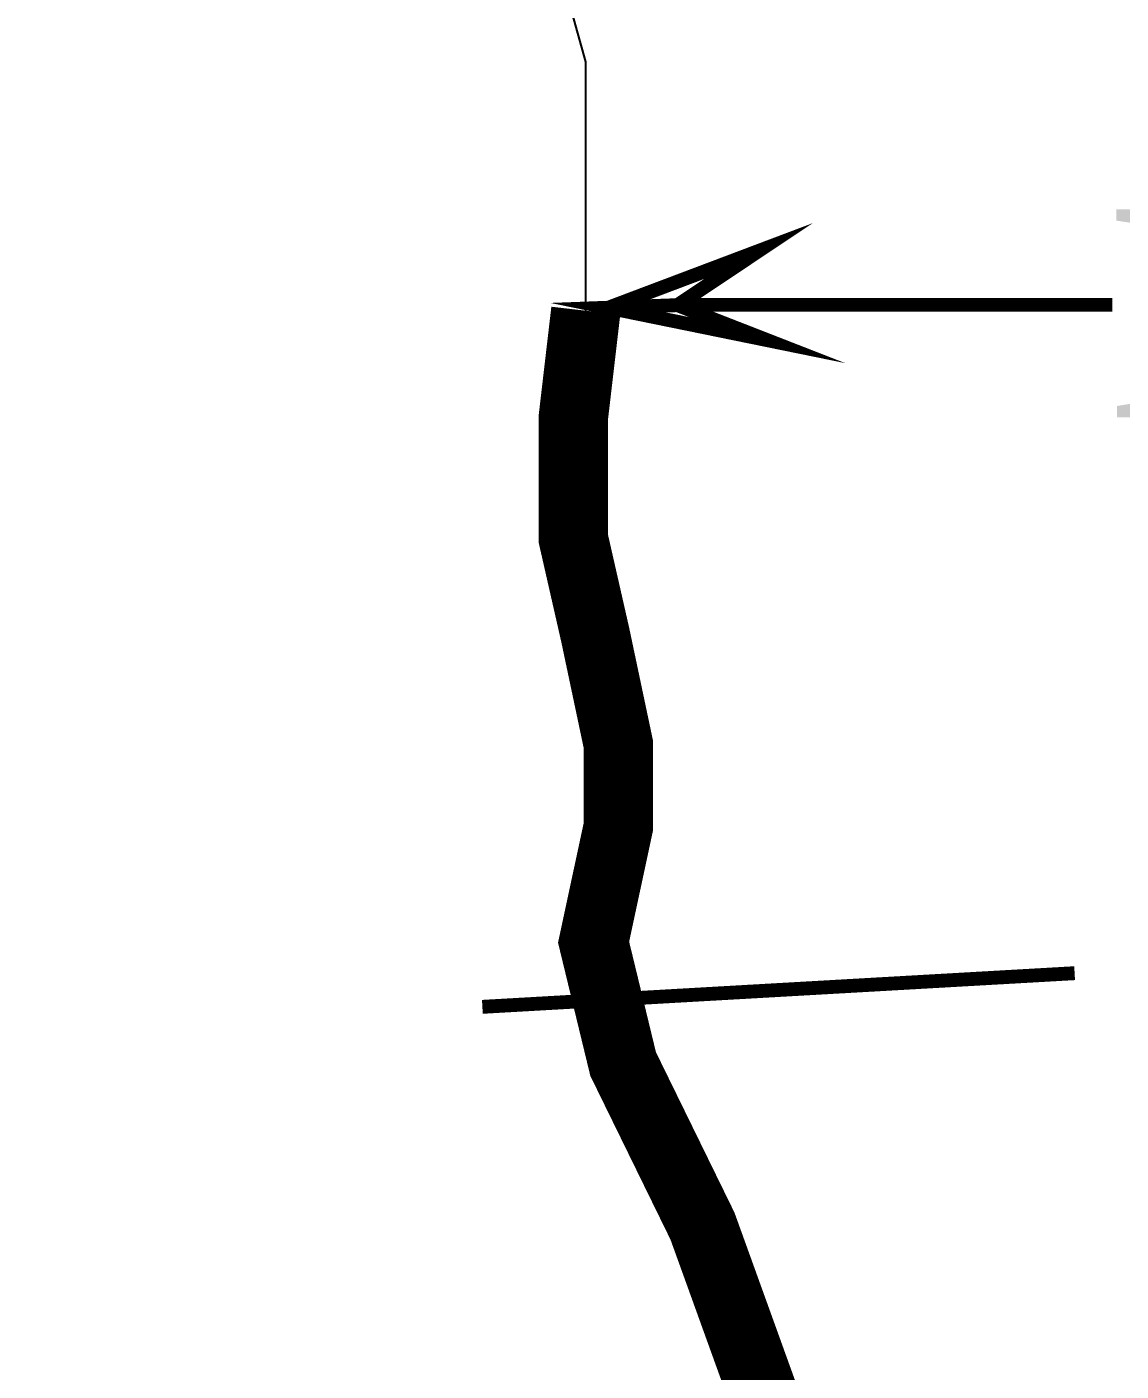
# Model space of a CAD drawing. Header units: inches. Extents: x -340059099 to 1458168, y 1119167 to 1294232938.
# Drawn here: x 456809 to 457598, y 2624749 to 2625718 of the extents above; entities that cross this region are included whole.
import ezdxf

# ---------------------------------------------------------------- set-up
doc = ezdxf.new("R2010")
doc.units = ezdxf.units.IN
doc.header["$MEASUREMENT"] = 0
doc.layers.add('Text', color=7, linetype='Continuous')
doc.styles.add('Text', font='times.ttf', dxfattribs={"height": 240})

msp = doc.modelspace()

# ---------------------------------------------------------------- linework, layer by layer
at = {"layer": 'Text'}
msp.add_lwpolyline([(457212.18, 2625513.65), (457212.18, 2625693.16), (457168.46, 2625850.06), (457133.7, 2626143.36), (457148.08, 2626462.81)], dxfattribs=at)
at = {"layer": 'Text', "color": 0, "lineweight": 25, "const_width": 10}
for points in [[(457278.25, 2625517.68), (457228.45, 2625515.83), (457342.94, 2625492.45), (457278.25, 2625517.68), (457336.77, 2625556.76), (457227.92, 2625515.63)], [(457279.26, 2625517.89), (457591.85, 2625517.89)], [(457137.62, 2625011.63), (457564.56, 2625035.91)]]:
    msp.add_lwpolyline(points, dxfattribs=at)
at = {"layer": 'Text', "color": 1, "const_width": 50}
msp.add_lwpolyline([(457212.18, 2625513.65), (457203.21, 2625436.85), (457203.21, 2625349.21), (457218.91, 2625280.19), (457235.73, 2625200.56), (457235.73, 2625141.9), (457217.79, 2625058.27), (457239.09, 2624970.4), (457296.28, 2624853.55), (457340.57, 2624730.81), (457353.46, 2624653.31)], dxfattribs=at)
at = {"layer": 'Text', "color": 1}
msp.add_circle((469844, 2616428.5), 81808.03, dxfattribs=at)

# ---------------------------------------------------------------- texts
at = {"layer": 'Text', "insert": (457590.69, 2625586.78), "char_height": 150, "attachment_point": 1, "rotation": 0.2168, "style": 'Text'}
msp.add_mtext('{\\fTimes New Roman|b1|i0|c0|p18;\\T1.05;KM 6.720}', dxfattribs=at)

doc.saveas('drawing.dxf')
